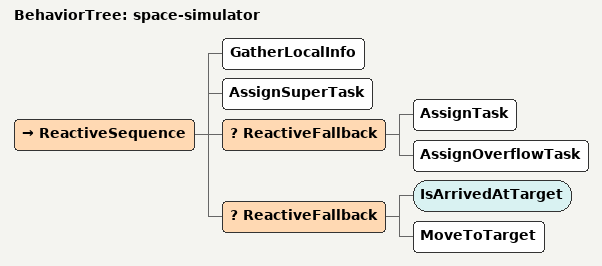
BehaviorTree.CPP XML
<root BTCPP_format="4">
  <BehaviorTree ID="space-simulator">
    <ReactiveSequence>
      <GatherLocalInfo/>
      <AssignSuperTask/>
      <ReactiveFallback>
        <AssignTask/>
        <AssignOverflowTask/>
      </ReactiveFallback>
      <ReactiveFallback>
        <IsArrivedAtTarget/>
        <MoveToTarget/>
      </ReactiveFallback>
    </ReactiveSequence>
  </BehaviorTree>

</root>
